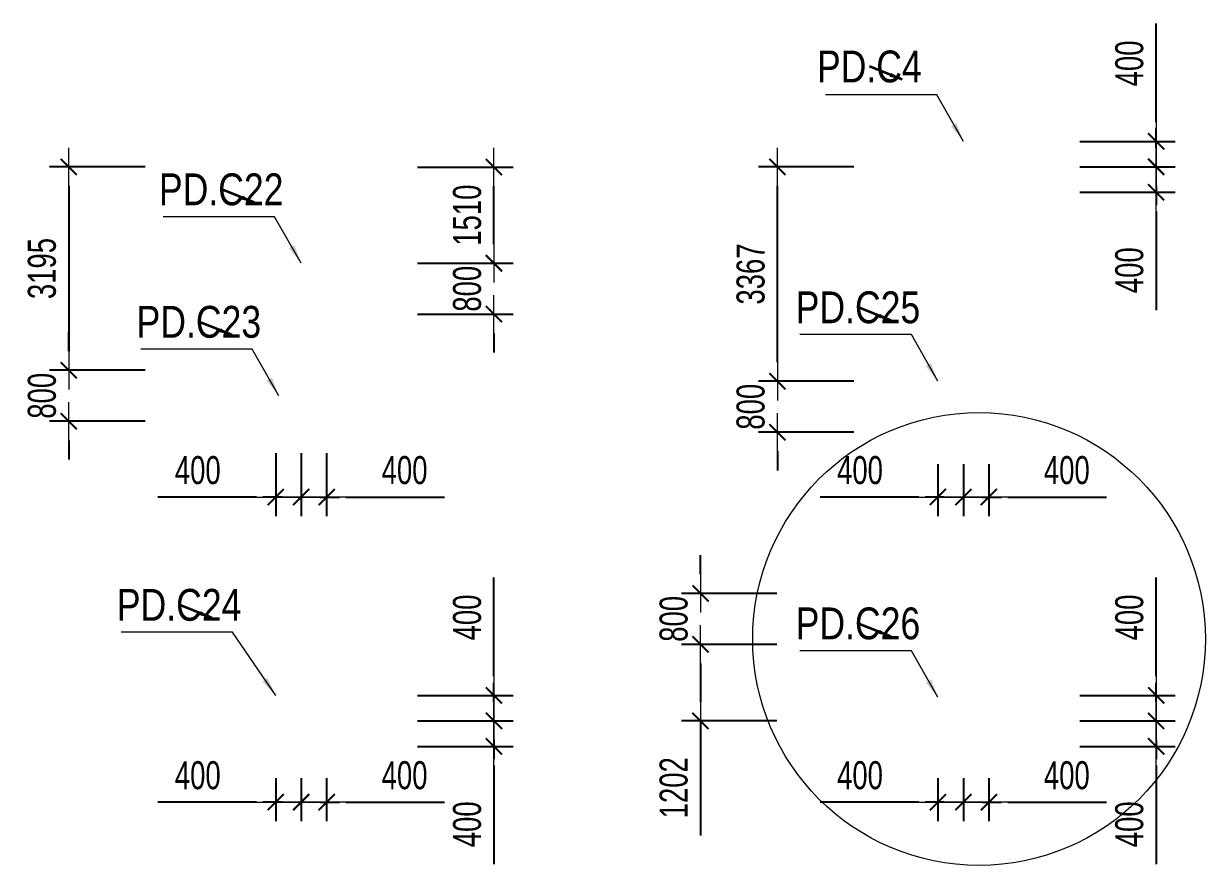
# Model space of a CAD drawing. Header units: millimetres. Extents: x -259680 to 286077, y 2206 to 90611.
# Drawn here: x 156791 to 175350, y 53731 to 66949 of the extents above; entities that cross this region are included whole.
import ezdxf
from ezdxf.enums import TextEntityAlignment as Align

# ---------------------------------------------------------------- set-up
doc = ezdxf.new("R2010")
doc.units = ezdxf.units.MM
doc.layers.get('Defpoints').update_dxf_attribs({"color": 151, "lineweight": 9})
for name, color, linetype, lineweight in [('$0$C1', 20, 'Continuous', 35), ('$1$NDC_S_ANNO', 7, 'Continuous', 20), ('$1$NDC_S_DIM', 1, 'Continuous', 15), ('NDC_S_DIM', 1, 'Continuous', 15)]:
    doc.layers.add(name, color=color, linetype=linetype, lineweight=lineweight)
doc.styles.add('$1$NDC_DIM', font='', dxfattribs={"width": 0.75})
doc.styles.add('$2$ARIAL', font='arial.ttf', dxfattribs={"width": 0.8})
doc.styles.add('NDC_DIM', font='', dxfattribs={"width": 0.75})
doc.styles.get('$1$NDC_DIM').set_extended_font_data('Dotum')
doc.styles.get('NDC_DIM').set_extended_font_data('Dotum')
doc.dimstyles.new('$0$NDC_dim_150', dxfattribs={"dimscale": 150, "dimtxt": 2.2, "dimasz": 1.5, "dimexe": 1.5, "dimexo": 2.5, "dimgap": 1, "dimtad": 1, "dimdec": 0, "dimzin": 0, "dimdsep": 46, "dimtxsty": '$1$NDC_DIM', "dimblk": '$1$DIMMARK', "dimcen": 0.09, "dimdle": 1.2, "dimclrd": 1, "dimclre": 1, "dimclrt": 3, "dimadec": 0, "dimazin": 0, "dimtfac": 1, "dimtdec": 0, "dimtix": 1, "dimtofl": 0, "dimtmove": 0, "dimatfit": 3, "dimfxl": 0, "dimtolj": 1, "dimtzin": 0, "dimarcsym": 0})
doc.dimstyles.new('$1$NDC_dim_iso', dxfattribs={"dimtxt": 2.2, "dimasz": 1, "dimexe": 1.5, "dimexo": 2.5, "dimgap": 1, "dimtad": 1, "dimdec": 0, "dimzin": 0, "dimdsep": 46, "dimtxsty": '$1$NDC_DIM', "dimblk": '$1$DIMMARK', "dimcen": 0.09, "dimdle": 1.2, "dimclrd": 1, "dimclre": 1, "dimclrt": 3, "dimadec": 0, "dimazin": 0, "dimtfac": 1, "dimtdec": 0, "dimtix": 1, "dimtofl": 0, "dimtmove": 0, "dimatfit": 3, "dimfxl": 0, "dimtolj": 1, "dimtzin": 0, "dimarcsym": 0})
doc.dimstyles.new('NDC_dim_200', dxfattribs={"dimscale": 200, "dimtxt": 2.2, "dimasz": 1.5, "dimexe": 1.5, "dimexo": 2.5, "dimgap": 1, "dimtad": 1, "dimdec": 0, "dimzin": 0, "dimdsep": 46, "dimtxsty": 'NDC_DIM', "dimblk": 'DIMMARK', "dimcen": 0.09, "dimdle": 1.2, "dimclrd": 1, "dimclre": 1, "dimclrt": 3, "dimadec": 0, "dimazin": 0, "dimtfac": 1, "dimtdec": 0, "dimtix": 1, "dimtofl": 0, "dimtmove": 0, "dimatfit": 3, "dimfxl": 0, "dimtolj": 1, "dimtzin": 0, "dimarcsym": 0})

# ---------------------------------------------------------------- blocks, each defined once
blk = doc.blocks.new('$1$DIMMARK')
at = {"layer": '$1$NDC_S_DIM', "color": 1}
blk.add_line((-1.5, 0), (1, 0), dxfattribs=at)
at = {"layer": '$1$NDC_S_DIM', "color": 2, "const_width": 0.1}
blk.add_lwpolyline([(-0.424, -0.424), (0.424, 0.424)], dxfattribs=at)
blk = doc.blocks.new('DIMMARK')
at = {"layer": 'NDC_S_DIM', "color": 1}
blk.add_line((-1.5, 0), (1, 0), dxfattribs=at)
at = {"layer": 'NDC_S_DIM', "color": 2, "const_width": 0.1}
blk.add_lwpolyline([(-0.424, -0.424), (0.424, 0.424)], dxfattribs=at)
blk = doc.blocks.new('*D1911')
at = {"layer": 'Defpoints', "color": 0, "ltscale": 100, "transparency": 16777216}
for p in [(171550, 55600), (171950, 55600), (171950, 54724)]:
    blk.add_point(p, dxfattribs=at)
at = {"layer": 'NDC_S_DIM', "color": 1, "lineweight": -2, "ltscale": 100, "transparency": 16777216}
for p, q in [((171550, 55100), (171550, 54424)), ((171950, 55100), (171950, 54424)), ((171250, 54724), (170950, 54724)), ((172250, 54724), (173799, 54724))]:
    blk.add_line(p, q, dxfattribs=at)
at = {"layer": 'NDC_S_DIM', "color": 1, "lineweight": -2, "ltscale": 100, "transparency": 16777216, "xscale": 300, "yscale": 300, "zscale": 300}
blk.add_blockref('DIMMARK', (171550, 54724), dxfattribs=at)
at = {"layer": 'NDC_S_DIM', "color": 1, "lineweight": -2, "ltscale": 100, "transparency": 16777216, "xscale": 300, "yscale": 300, "zscale": 300, "rotation": 180}
blk.add_blockref('DIMMARK', (171950, 54724), dxfattribs=at)
at = {"layer": 'NDC_S_DIM', "color": 3, "ltscale": 100, "transparency": 16777216, "insert": (173174, 55144), "char_height": 440, "attachment_point": 5, "style": 'NDC_DIM'}
blk.add_mtext('\\A1;400', dxfattribs=at)
blk = doc.blocks.new('*D1912')
at = {"layer": 'Defpoints', "color": 0, "ltscale": 100, "transparency": 16777216}
for p in [(171150, 55600), (171550, 55600), (171550, 54724)]:
    blk.add_point(p, dxfattribs=at)
at = {"layer": 'NDC_S_DIM', "color": 1, "lineweight": -2, "ltscale": 100, "transparency": 16777216}
for p, q in [((171150, 55100), (171150, 54424)), ((171550, 55100), (171550, 54424)), ((170850, 54724), (169301, 54724)), ((171850, 54724), (172150, 54724))]:
    blk.add_line(p, q, dxfattribs=at)
at = {"layer": 'NDC_S_DIM', "color": 1, "lineweight": -2, "ltscale": 100, "transparency": 16777216, "xscale": 300, "yscale": 300, "zscale": 300}
blk.add_blockref('DIMMARK', (171150, 54724), dxfattribs=at)
at = {"layer": 'NDC_S_DIM', "color": 1, "lineweight": -2, "ltscale": 100, "transparency": 16777216, "xscale": 300, "yscale": 300, "zscale": 300, "rotation": 180}
blk.add_blockref('DIMMARK', (171550, 54724), dxfattribs=at)
at = {"layer": 'NDC_S_DIM', "color": 3, "ltscale": 100, "transparency": 16777216, "insert": (169926, 55144), "char_height": 440, "attachment_point": 5, "style": 'NDC_DIM'}
blk.add_mtext('\\A1;400', dxfattribs=at)
blk = doc.blocks.new('*D1913')
at = {"layer": 'Defpoints', "color": 0, "ltscale": 100, "transparency": 16777216}
for p in [(171950, 56400), (174577, 56400), (171950, 56000)]:
    blk.add_point(p, dxfattribs=at)
at = {"layer": 'NDC_S_DIM', "color": 1, "lineweight": -2, "ltscale": 100, "transparency": 16777216}
for p, q in [((174577, 56700), (174577, 58249)), ((173377, 56400), (174877, 56400)), ((173377, 56000), (174877, 56000)), ((174577, 55700), (174577, 55400))]:
    blk.add_line(p, q, dxfattribs=at)
at = {"layer": 'NDC_S_DIM', "color": 1, "lineweight": -2, "ltscale": 100, "transparency": 16777216, "xscale": 300, "yscale": 300, "zscale": 300}
for p, rotation in [((174577, 56400), 270), ((174577, 56000), 90)]:
    blk.add_blockref('DIMMARK', p, dxfattribs=dict(at, rotation=rotation))
at = {"layer": 'NDC_S_DIM', "color": 3, "ltscale": 100, "transparency": 16777216, "insert": (174157, 57624), "char_height": 440, "attachment_point": 5, "rotation": 90, "style": 'NDC_DIM'}
blk.add_mtext('\\A1;400', dxfattribs=at)
blk = doc.blocks.new('*D1914')
at = {"layer": 'Defpoints', "color": 0, "ltscale": 100, "transparency": 16777216}
for p in [(171950, 56000), (174577, 56000), (171950, 55600)]:
    blk.add_point(p, dxfattribs=at)
at = {"layer": 'NDC_S_DIM', "color": 1, "lineweight": -2, "ltscale": 100, "transparency": 16777216}
for p, q in [((174577, 56300), (174577, 56600)), ((173377, 56000), (174877, 56000)), ((173377, 55600), (174877, 55600)), ((174577, 55300), (174577, 53751))]:
    blk.add_line(p, q, dxfattribs=at)
at = {"layer": 'NDC_S_DIM', "color": 1, "lineweight": -2, "ltscale": 100, "transparency": 16777216, "xscale": 300, "yscale": 300, "zscale": 300}
for p, rotation in [((174577, 56000), 270), ((174577, 55600), 90)]:
    blk.add_blockref('DIMMARK', p, dxfattribs=dict(at, rotation=rotation))
at = {"layer": 'NDC_S_DIM', "color": 3, "ltscale": 100, "transparency": 16777216, "insert": (174157, 54376), "char_height": 440, "attachment_point": 5, "rotation": 90, "style": 'NDC_DIM'}
blk.add_mtext('\\A1;400', dxfattribs=at)
blk = doc.blocks.new('*D1915')
at = {"layer": 'Defpoints', "color": 0, "ltscale": 100, "transparency": 16777216}
for p in [(161150, 55600), (161550, 55600), (161550, 54724)]:
    blk.add_point(p, dxfattribs=at)
at = {"layer": 'NDC_S_DIM', "color": 1, "lineweight": -2, "ltscale": 100, "transparency": 16777216}
for p, q in [((161150, 55100), (161150, 54424)), ((161550, 55100), (161550, 54424)), ((160850, 54724), (160550, 54724)), ((161850, 54724), (163399, 54724))]:
    blk.add_line(p, q, dxfattribs=at)
at = {"layer": 'NDC_S_DIM', "color": 1, "lineweight": -2, "ltscale": 100, "transparency": 16777216, "xscale": 300, "yscale": 300, "zscale": 300}
blk.add_blockref('DIMMARK', (161150, 54724), dxfattribs=at)
at = {"layer": 'NDC_S_DIM', "color": 1, "lineweight": -2, "ltscale": 100, "transparency": 16777216, "xscale": 300, "yscale": 300, "zscale": 300, "rotation": 180}
blk.add_blockref('DIMMARK', (161550, 54724), dxfattribs=at)
at = {"layer": 'NDC_S_DIM', "color": 3, "ltscale": 100, "transparency": 16777216, "insert": (162774, 55144), "char_height": 440, "attachment_point": 5, "style": 'NDC_DIM'}
blk.add_mtext('\\A1;400', dxfattribs=at)
blk = doc.blocks.new('*D1916')
at = {"layer": 'Defpoints', "color": 0, "ltscale": 100, "transparency": 16777216}
for p in [(160750, 55600), (161150, 55600), (161150, 54724)]:
    blk.add_point(p, dxfattribs=at)
at = {"layer": 'NDC_S_DIM', "color": 1, "lineweight": -2, "ltscale": 100, "transparency": 16777216}
for p, q in [((160750, 55100), (160750, 54424)), ((161150, 55100), (161150, 54424)), ((160450, 54724), (158901, 54724)), ((161450, 54724), (161750, 54724))]:
    blk.add_line(p, q, dxfattribs=at)
at = {"layer": 'NDC_S_DIM', "color": 1, "lineweight": -2, "ltscale": 100, "transparency": 16777216, "xscale": 300, "yscale": 300, "zscale": 300}
blk.add_blockref('DIMMARK', (160750, 54724), dxfattribs=at)
at = {"layer": 'NDC_S_DIM', "color": 1, "lineweight": -2, "ltscale": 100, "transparency": 16777216, "xscale": 300, "yscale": 300, "zscale": 300, "rotation": 180}
blk.add_blockref('DIMMARK', (161150, 54724), dxfattribs=at)
at = {"layer": 'NDC_S_DIM', "color": 3, "ltscale": 100, "transparency": 16777216, "insert": (159526, 55144), "char_height": 440, "attachment_point": 5, "style": 'NDC_DIM'}
blk.add_mtext('\\A1;400', dxfattribs=at)
blk = doc.blocks.new('*D1917')
at = {"layer": 'Defpoints', "color": 0, "ltscale": 100, "transparency": 16777216}
for p in [(161550, 56400), (164177, 56400), (161550, 56000)]:
    blk.add_point(p, dxfattribs=at)
at = {"layer": 'NDC_S_DIM', "color": 1, "lineweight": -2, "ltscale": 100, "transparency": 16777216}
for p, q in [((164177, 56700), (164177, 58249)), ((162977, 56400), (164477, 56400)), ((162977, 56000), (164477, 56000)), ((164177, 55700), (164177, 55400))]:
    blk.add_line(p, q, dxfattribs=at)
at = {"layer": 'NDC_S_DIM', "color": 1, "lineweight": -2, "ltscale": 100, "transparency": 16777216, "xscale": 300, "yscale": 300, "zscale": 300}
for p, rotation in [((164177, 56400), 270), ((164177, 56000), 90)]:
    blk.add_blockref('DIMMARK', p, dxfattribs=dict(at, rotation=rotation))
at = {"layer": 'NDC_S_DIM', "color": 3, "ltscale": 100, "transparency": 16777216, "insert": (163757, 57624), "char_height": 440, "attachment_point": 5, "rotation": 90, "style": 'NDC_DIM'}
blk.add_mtext('\\A1;400', dxfattribs=at)
blk = doc.blocks.new('*D1918')
at = {"layer": 'Defpoints', "color": 0, "ltscale": 100, "transparency": 16777216}
for p in [(161550, 56000), (164177, 56000), (161550, 55600)]:
    blk.add_point(p, dxfattribs=at)
at = {"layer": 'NDC_S_DIM', "color": 1, "lineweight": -2, "ltscale": 100, "transparency": 16777216}
for p, q in [((164177, 56300), (164177, 56600)), ((162977, 56000), (164477, 56000)), ((162977, 55600), (164477, 55600)), ((164177, 55300), (164177, 53751))]:
    blk.add_line(p, q, dxfattribs=at)
at = {"layer": 'NDC_S_DIM', "color": 1, "lineweight": -2, "ltscale": 100, "transparency": 16777216, "xscale": 300, "yscale": 300, "zscale": 300}
for p, rotation in [((164177, 56000), 270), ((164177, 55600), 90)]:
    blk.add_blockref('DIMMARK', p, dxfattribs=dict(at, rotation=rotation))
at = {"layer": 'NDC_S_DIM', "color": 3, "ltscale": 100, "transparency": 16777216, "insert": (163757, 54376), "char_height": 440, "attachment_point": 5, "rotation": 90, "style": 'NDC_DIM'}
blk.add_mtext('\\A1;400', dxfattribs=at)
blk = doc.blocks.new('*D1584')
at = {"layer": 'Defpoints', "color": 0, "ltscale": 100, "transparency": 16777216}
for p in [(161150, 60705), (161550, 60705), (161550, 59515)]:
    blk.add_point(p, dxfattribs=at)
at = {"layer": 'NDC_S_DIM', "color": 1, "lineweight": -2, "ltscale": 100, "transparency": 16777216}
for p, q in [((161150, 60205), (161150, 59215)), ((161550, 60205), (161550, 59215)), ((160850, 59515), (160550, 59515)), ((161850, 59515), (163399, 59515))]:
    blk.add_line(p, q, dxfattribs=at)
at = {"layer": 'NDC_S_DIM', "color": 1, "lineweight": -2, "ltscale": 100, "transparency": 16777216, "xscale": 300, "yscale": 300, "zscale": 300}
blk.add_blockref('DIMMARK', (161150, 59515), dxfattribs=at)
at = {"layer": 'NDC_S_DIM', "color": 1, "lineweight": -2, "ltscale": 100, "transparency": 16777216, "xscale": 300, "yscale": 300, "zscale": 300, "rotation": 180}
blk.add_blockref('DIMMARK', (161550, 59515), dxfattribs=at)
at = {"layer": 'NDC_S_DIM', "color": 3, "ltscale": 100, "transparency": 16777216, "insert": (162774, 59935), "char_height": 440, "attachment_point": 5, "style": 'NDC_DIM'}
blk.add_mtext('\\A1;400', dxfattribs=at)
blk = doc.blocks.new('*D1585')
at = {"layer": 'Defpoints', "color": 0, "ltscale": 100, "transparency": 16777216}
for p in [(160750, 60705), (161150, 60705), (161150, 59515)]:
    blk.add_point(p, dxfattribs=at)
at = {"layer": 'NDC_S_DIM', "color": 1, "lineweight": -2, "ltscale": 100, "transparency": 16777216}
for p, q in [((160750, 60205), (160750, 59215)), ((161150, 60205), (161150, 59215)), ((160450, 59515), (158901, 59515)), ((161450, 59515), (161750, 59515))]:
    blk.add_line(p, q, dxfattribs=at)
at = {"layer": 'NDC_S_DIM', "color": 1, "lineweight": -2, "ltscale": 100, "transparency": 16777216, "xscale": 300, "yscale": 300, "zscale": 300}
blk.add_blockref('DIMMARK', (160750, 59515), dxfattribs=at)
at = {"layer": 'NDC_S_DIM', "color": 1, "lineweight": -2, "ltscale": 100, "transparency": 16777216, "xscale": 300, "yscale": 300, "zscale": 300, "rotation": 180}
blk.add_blockref('DIMMARK', (161150, 59515), dxfattribs=at)
at = {"layer": 'NDC_S_DIM', "color": 3, "ltscale": 100, "transparency": 16777216, "insert": (159526, 59935), "char_height": 440, "attachment_point": 5, "style": 'NDC_DIM'}
blk.add_mtext('\\A1;400', dxfattribs=at)
blk = doc.blocks.new('*D1586')
at = {"layer": 'Defpoints', "color": 0, "ltscale": 100, "transparency": 16777216}
for p in [(161550, 64696), (164177, 64696), (161550, 63186)]:
    blk.add_point(p, dxfattribs=at)
at = {"layer": 'NDC_S_DIM', "color": 1, "lineweight": -2, "ltscale": 100, "transparency": 16777216}
for p, q in [((162977, 64696), (164477, 64696)), ((164177, 63486), (164177, 64396)), ((162977, 63186), (164477, 63186))]:
    blk.add_line(p, q, dxfattribs=at)
at = {"layer": 'NDC_S_DIM', "color": 1, "lineweight": -2, "ltscale": 100, "transparency": 16777216, "xscale": 300, "yscale": 300, "zscale": 300}
for p, rotation in [((164177, 64696), 90), ((164177, 63186), 270)]:
    blk.add_blockref('DIMMARK', p, dxfattribs=dict(at, rotation=rotation))
at = {"layer": 'NDC_S_DIM', "color": 3, "ltscale": 100, "transparency": 16777216, "insert": (163757, 63941), "char_height": 440, "attachment_point": 5, "rotation": 90, "style": 'NDC_DIM'}
blk.add_mtext('\\A1;1510', dxfattribs=at)
blk = doc.blocks.new('*D1587')
at = {"layer": 'Defpoints', "color": 0, "ltscale": 100, "transparency": 16777216}
for p in [(161550, 63186), (164177, 63186), (161550, 62386)]:
    blk.add_point(p, dxfattribs=at)
at = {"layer": 'NDC_S_DIM', "color": 1, "lineweight": -2, "ltscale": 100, "transparency": 16777216}
for p, q in [((164177, 63486), (164177, 63786)), ((162977, 63186), (164477, 63186)), ((162977, 62386), (164477, 62386)), ((164177, 62086), (164177, 61786))]:
    blk.add_line(p, q, dxfattribs=at)
at = {"layer": 'NDC_S_DIM', "color": 1, "lineweight": -2, "ltscale": 100, "transparency": 16777216, "xscale": 300, "yscale": 300, "zscale": 300}
for p, rotation in [((164177, 63186), 270), ((164177, 62386), 90)]:
    blk.add_blockref('DIMMARK', p, dxfattribs=dict(at, rotation=rotation))
at = {"layer": 'NDC_S_DIM', "color": 3, "ltscale": 100, "transparency": 16777216, "insert": (163757, 62786), "char_height": 440, "attachment_point": 5, "rotation": 90, "style": 'NDC_DIM'}
blk.add_mtext('\\A1;800', dxfattribs=at)
blk = doc.blocks.new('*D1588')
at = {"layer": 'Defpoints', "color": 0, "ltscale": 100, "transparency": 16777216}
for p in [(171950, 65100), (174577, 65100), (171950, 64700)]:
    blk.add_point(p, dxfattribs=at)
at = {"layer": 'NDC_S_DIM', "color": 1, "lineweight": -2, "ltscale": 100, "transparency": 16777216}
for p, q in [((174577, 65400), (174577, 66949)), ((173377, 65100), (174877, 65100)), ((173377, 64700), (174877, 64700)), ((174577, 64400), (174577, 64100))]:
    blk.add_line(p, q, dxfattribs=at)
at = {"layer": 'NDC_S_DIM', "color": 1, "lineweight": -2, "ltscale": 100, "transparency": 16777216, "xscale": 300, "yscale": 300, "zscale": 300}
for p, rotation in [((174577, 65100), 270), ((174577, 64700), 90)]:
    blk.add_blockref('DIMMARK', p, dxfattribs=dict(at, rotation=rotation))
at = {"layer": 'NDC_S_DIM', "color": 3, "ltscale": 100, "transparency": 16777216, "insert": (174157, 66324), "char_height": 440, "attachment_point": 5, "rotation": 90, "style": 'NDC_DIM'}
blk.add_mtext('\\A1;400', dxfattribs=at)
blk = doc.blocks.new('*D1589')
at = {"layer": 'Defpoints', "color": 0, "ltscale": 100, "transparency": 16777216}
for p in [(171950, 64700), (174577, 64700), (171950, 64300)]:
    blk.add_point(p, dxfattribs=at)
at = {"layer": 'NDC_S_DIM', "color": 1, "lineweight": -2, "ltscale": 100, "transparency": 16777216}
for p, q in [((174577, 65000), (174577, 65300)), ((173377, 64700), (174877, 64700)), ((173377, 64300), (174877, 64300)), ((174577, 64000), (174577, 62451))]:
    blk.add_line(p, q, dxfattribs=at)
at = {"layer": 'NDC_S_DIM', "color": 1, "lineweight": -2, "ltscale": 100, "transparency": 16777216, "xscale": 300, "yscale": 300, "zscale": 300}
for p, rotation in [((174577, 64700), 270), ((174577, 64300), 90)]:
    blk.add_blockref('DIMMARK', p, dxfattribs=dict(at, rotation=rotation))
at = {"layer": 'NDC_S_DIM', "color": 3, "ltscale": 100, "transparency": 16777216, "insert": (174157, 63076), "char_height": 440, "attachment_point": 5, "rotation": 90, "style": 'NDC_DIM'}
blk.add_mtext('\\A1;400', dxfattribs=at)
blk = doc.blocks.new('*D1590')
at = {"layer": 'Defpoints', "color": 0, "ltscale": 100, "transparency": 16777216}
for p in [(160750, 64700), (157500, 61505), (160750, 61505)]:
    blk.add_point(p, dxfattribs=at)
at = {"layer": 'NDC_S_DIM', "color": 1, "lineweight": -2, "ltscale": 100, "transparency": 16777216}
for p, q in [((158700, 64700), (157200, 64700)), ((157500, 64400), (157500, 61805)), ((158700, 61505), (157200, 61505))]:
    blk.add_line(p, q, dxfattribs=at)
at = {"layer": 'NDC_S_DIM', "color": 1, "lineweight": -2, "ltscale": 100, "transparency": 16777216, "xscale": 300, "yscale": 300, "zscale": 300}
for p, rotation in [((157500, 64700), 90), ((157500, 61505), 270)]:
    blk.add_blockref('DIMMARK', p, dxfattribs=dict(at, rotation=rotation))
at = {"layer": 'NDC_S_DIM', "color": 3, "ltscale": 100, "transparency": 16777216, "insert": (157080, 63103), "char_height": 440, "attachment_point": 5, "rotation": 90, "style": 'NDC_DIM'}
blk.add_mtext('\\A1;3195', dxfattribs=at)
blk = doc.blocks.new('*D1591')
at = {"layer": 'Defpoints', "color": 0, "ltscale": 100, "transparency": 16777216}
for p in [(160750, 61505), (157500, 60705), (160750, 60705)]:
    blk.add_point(p, dxfattribs=at)
at = {"layer": 'NDC_S_DIM', "color": 1, "lineweight": -2, "ltscale": 100, "transparency": 16777216}
for p, q in [((157500, 61805), (157500, 62105)), ((158700, 61505), (157200, 61505)), ((158700, 60705), (157200, 60705)), ((157500, 60405), (157500, 60105))]:
    blk.add_line(p, q, dxfattribs=at)
at = {"layer": 'NDC_S_DIM', "color": 1, "lineweight": -2, "ltscale": 100, "transparency": 16777216, "xscale": 300, "yscale": 300, "zscale": 300}
for p, rotation in [((157500, 61505), 270), ((157500, 60705), 90)]:
    blk.add_blockref('DIMMARK', p, dxfattribs=dict(at, rotation=rotation))
at = {"layer": 'NDC_S_DIM', "color": 3, "ltscale": 100, "transparency": 16777216, "insert": (157080, 61105), "char_height": 440, "attachment_point": 5, "rotation": 90, "style": 'NDC_DIM'}
blk.add_mtext('\\A1;800', dxfattribs=at)
blk = doc.blocks.new('*D1592')
at = {"layer": 'Defpoints', "color": 0, "ltscale": 100, "transparency": 16777216}
for p in [(168630, 64700), (172210, 64700), (171950, 61333)]:
    blk.add_point(p, dxfattribs=at)
at = {"layer": 'NDC_S_DIM', "color": 1, "lineweight": -2, "ltscale": 100, "transparency": 16777216}
for p, q in [((169830, 64700), (168330, 64700)), ((168630, 61633), (168630, 64400)), ((169830, 61333), (168330, 61333))]:
    blk.add_line(p, q, dxfattribs=at)
at = {"layer": 'NDC_S_DIM', "color": 1, "lineweight": -2, "ltscale": 100, "transparency": 16777216, "xscale": 300, "yscale": 300, "zscale": 300}
for p, rotation in [((168630, 64700), 90), ((168630, 61333), 270)]:
    blk.add_blockref('DIMMARK', p, dxfattribs=dict(at, rotation=rotation))
at = {"layer": 'NDC_S_DIM', "color": 3, "ltscale": 100, "transparency": 16777216, "insert": (168210, 63017), "char_height": 440, "attachment_point": 5, "rotation": 90, "style": 'NDC_DIM'}
blk.add_mtext('\\A1;3367', dxfattribs=at)
blk = doc.blocks.new('*D1593')
at = {"layer": 'Defpoints', "color": 0, "ltscale": 100, "transparency": 16777216}
for p in [(171950, 61333), (168630, 60533), (171950, 60533)]:
    blk.add_point(p, dxfattribs=at)
at = {"layer": 'NDC_S_DIM', "color": 1, "lineweight": -2, "ltscale": 100, "transparency": 16777216}
for p, q in [((168630, 61633), (168630, 61933)), ((169830, 61333), (168330, 61333)), ((169830, 60533), (168330, 60533)), ((168630, 60233), (168630, 59933))]:
    blk.add_line(p, q, dxfattribs=at)
at = {"layer": 'NDC_S_DIM', "color": 1, "lineweight": -2, "ltscale": 100, "transparency": 16777216, "xscale": 300, "yscale": 300, "zscale": 300}
for p, rotation in [((168630, 61333), 270), ((168630, 60533), 90)]:
    blk.add_blockref('DIMMARK', p, dxfattribs=dict(at, rotation=rotation))
at = {"layer": 'NDC_S_DIM', "color": 3, "ltscale": 100, "transparency": 16777216, "insert": (168210, 60933), "char_height": 440, "attachment_point": 5, "rotation": 90, "style": 'NDC_DIM'}
blk.add_mtext('\\A1;800', dxfattribs=at)
blk = doc.blocks.new('*D1594')
at = {"layer": 'Defpoints', "color": 0, "ltscale": 100, "transparency": 16777216}
for p in [(171550, 60533), (171950, 60533), (171950, 59515)]:
    blk.add_point(p, dxfattribs=at)
at = {"layer": 'NDC_S_DIM', "color": 1, "lineweight": -2, "ltscale": 100, "transparency": 16777216}
for p, q in [((171550, 60033), (171550, 59215)), ((171950, 60033), (171950, 59215)), ((171250, 59515), (170950, 59515)), ((172250, 59515), (173799, 59515))]:
    blk.add_line(p, q, dxfattribs=at)
at = {"layer": 'NDC_S_DIM', "color": 1, "lineweight": -2, "ltscale": 100, "transparency": 16777216, "xscale": 300, "yscale": 300, "zscale": 300}
blk.add_blockref('DIMMARK', (171550, 59515), dxfattribs=at)
at = {"layer": 'NDC_S_DIM', "color": 1, "lineweight": -2, "ltscale": 100, "transparency": 16777216, "xscale": 300, "yscale": 300, "zscale": 300, "rotation": 180}
blk.add_blockref('DIMMARK', (171950, 59515), dxfattribs=at)
at = {"layer": 'NDC_S_DIM', "color": 3, "ltscale": 100, "transparency": 16777216, "insert": (173174, 59935), "char_height": 440, "attachment_point": 5, "style": 'NDC_DIM'}
blk.add_mtext('\\A1;400', dxfattribs=at)
blk = doc.blocks.new('*D1595')
at = {"layer": 'Defpoints', "color": 0, "ltscale": 100, "transparency": 16777216}
for p in [(171150, 60533), (171550, 60533), (171550, 59515)]:
    blk.add_point(p, dxfattribs=at)
at = {"layer": 'NDC_S_DIM', "color": 1, "lineweight": -2, "ltscale": 100, "transparency": 16777216}
for p, q in [((171150, 60033), (171150, 59215)), ((171550, 60033), (171550, 59215)), ((170850, 59515), (169301, 59515)), ((171850, 59515), (172150, 59515))]:
    blk.add_line(p, q, dxfattribs=at)
at = {"layer": 'NDC_S_DIM', "color": 1, "lineweight": -2, "ltscale": 100, "transparency": 16777216, "xscale": 300, "yscale": 300, "zscale": 300}
blk.add_blockref('DIMMARK', (171150, 59515), dxfattribs=at)
at = {"layer": 'NDC_S_DIM', "color": 1, "lineweight": -2, "ltscale": 100, "transparency": 16777216, "xscale": 300, "yscale": 300, "zscale": 300, "rotation": 180}
blk.add_blockref('DIMMARK', (171550, 59515), dxfattribs=at)
at = {"layer": 'NDC_S_DIM', "color": 3, "ltscale": 100, "transparency": 16777216, "insert": (169926, 59935), "char_height": 440, "attachment_point": 5, "style": 'NDC_DIM'}
blk.add_mtext('\\A1;400', dxfattribs=at)
blk = doc.blocks.new('*D2134')
at = {"layer": 'Defpoints', "color": 0, "ltscale": 100, "transparency": 16777216}
for p in [(167421, 57202), (170283, 57202), (170283, 56000)]:
    blk.add_point(p, dxfattribs=at)
at = {"layer": 'NDC_S_DIM', "color": 1, "lineweight": -2, "ltscale": 100, "transparency": 16777216}
for p, q in [((168621, 57202), (167121, 57202)), ((167421, 56902), (167421, 56300)), ((168621, 56000), (167121, 56000)), ((167421, 56000), (167421, 54200))]:
    blk.add_line(p, q, dxfattribs=at)
at = {"layer": 'NDC_S_DIM', "color": 1, "lineweight": -2, "ltscale": 100, "transparency": 16777216, "xscale": 300, "yscale": 300, "zscale": 300}
for p, rotation in [((167421, 57202), 90), ((167421, 56000), 270)]:
    blk.add_blockref('DIMMARK', p, dxfattribs=dict(at, rotation=rotation))
at = {"layer": 'NDC_S_DIM', "color": 3, "ltscale": 100, "transparency": 16777216, "insert": (167001, 54950), "char_height": 440, "attachment_point": 5, "rotation": 90, "style": 'NDC_DIM'}
blk.add_mtext('\\A1;1202', dxfattribs=at)
blk = doc.blocks.new('*D2135')
at = {"layer": 'Defpoints', "color": 0, "ltscale": 100, "transparency": 16777216}
for p in [(167421, 58002), (170283, 58002), (170283, 57202)]:
    blk.add_point(p, dxfattribs=at)
at = {"layer": 'NDC_S_DIM', "color": 1, "lineweight": -2, "ltscale": 100, "transparency": 16777216}
for p, q in [((167421, 58302), (167421, 58602)), ((168621, 58002), (167121, 58002)), ((168621, 57202), (167121, 57202)), ((167421, 56902), (167421, 56602))]:
    blk.add_line(p, q, dxfattribs=at)
at = {"layer": 'NDC_S_DIM', "color": 1, "lineweight": -2, "ltscale": 100, "transparency": 16777216, "xscale": 300, "yscale": 300, "zscale": 300}
for p, rotation in [((167421, 58002), 270), ((167421, 57202), 90)]:
    blk.add_blockref('DIMMARK', p, dxfattribs=dict(at, rotation=rotation))
at = {"layer": 'NDC_S_DIM', "color": 3, "ltscale": 100, "transparency": 16777216, "insert": (167001, 57602), "char_height": 440, "attachment_point": 5, "rotation": 90, "style": 'NDC_DIM'}
blk.add_mtext('\\A1;800', dxfattribs=at)
blk = doc.blocks.new('*U212')
at = {"layer": '$1$NDC_S_ANNO', "ltscale": 0.8, "style": '$2$ARIAL', "width": 0.8}
blk.add_attdef('TEN', text='', height=2.5, dxfattribs=at).set_placement((-2.578, 1.026), align=Align.MIDDLE_CENTER)
at = {"layer": '$1$NDC_S_ANNO', "ltscale": 0.8, "style": '$2$ARIAL', "width": 0.8, "flags": 1}
blk.add_attdef('CHU_THICH', text='', height=2.5, dxfattribs=at).set_placement((0, 0), align=Align.MIDDLE_CENTER)
at = {"layer": 'Defpoints'}
blk.add_leader([(0, 0), (-2.578, 1.026)], dimstyle='$1$NDC_dim_iso', override={"dimgap": 0.625, "dimtad": 0}, dxfattribs=at)
blk = doc.blocks.new('$0$co t check')
at = {"layer": '$0$C1', "xscale": 200, "yscale": 200, "zscale": 200}
for p, values in [((168548, 66071), {'TEN': 'PD.C4'}), ((158369, 64142), {'TEN': 'PD.C22'}), ((168369, 62289), {'TEN': 'PD.C25'}), ((158018, 62061), {'TEN': 'PD.C23'}), ((157708, 57617), {'TEN': 'PD.C24'}), ((168369, 57326), {'TEN': 'PD.C26'})]:
    blk.add_blockref('*U212', p, dxfattribs=at).add_auto_attribs(values)
at = {"layer": '$0$C1'}
for points in [[(169509, 65100), (169092, 65832), (167343, 65832)], [(159109, 63186), (158692, 63917), (156943, 63917)], [(169109, 61333), (168692, 62065), (166943, 62065)], [(158758, 61105), (158341, 61837), (156592, 61837)], [(158709, 56400), (158031, 57393), (156281, 57393)], [(169109, 56370), (168692, 57102), (166943, 57102)]]:
    blk.add_leader(points, dimstyle='$0$NDC_dim_150', override={"dimasz": 2, "dimgap": 1, "dimtad": 0}, dxfattribs=at)

msp = doc.modelspace()

# ---------------------------------------------------------------- linework, layer by layer
at = {"layer": 'NDC_S_DIM', "ltscale": 100}
msp.add_circle((171795.4, 57285.7), 3554.4, dxfattribs=at)

# ---------------------------------------------------------------- block references
at = {"layer": '$1$NDC_S_DIM'}
msp.add_blockref('$0$co t check', (2040.6, 0), dxfattribs=at)

# ---------------------------------------------------------------- dimensions: what is measured, and where the dimension line sits
at = {"layer": 'NDC_S_DIM', "ltscale": 100}
for base, p1, p2, picture, middle in [((174576.7, 65100), (171950, 64700), (171950, 65100), '*D1588', (174576.7, 66324.3)), ((174576.7, 64700), (171950, 64300), (171950, 64700), '*D1589', (174576.7, 63075.7)), ((164176.7, 64696), (161550, 63185.7), (161550, 64696), '*D1586', (164176.7, 63940.8)), ((164176.7, 63185.7), (161550, 62385.7), (161550, 63185.7), '*D1587', (164176.7, 62785.7)), ((164176.7, 56400), (161550, 56000), (161550, 56400), '*D1917', (164176.7, 57624.3)), ((174576.7, 56400), (171950, 56000), (171950, 56400), '*D1913', (174576.7, 57624.3)), ((167420.6, 57201.6), (170283.2, 56000), (170283.2, 57201.6), '*D2134', (167420.6, 54950)), ((164176.7, 56000), (161550, 55600), (161550, 56000), '*D1918', (164176.7, 54375.7)), ((174576.7, 56000), (171950, 55600), (171950, 56000), '*D1914', (174576.7, 54375.7))]:
    dim = msp.add_linear_dim(base=base, p1=p1, p2=p2, angle=90, dimstyle='NDC_dim_200', dxfattribs=at)
    dim.commit()
    dim.dimension.update_dxf_attribs({"geometry": picture, "text_midpoint": middle, "dimtype": 160})
for base, p1, p2, picture, middle in [((157500, 61505.1), (160750.3, 64700), (160750.3, 61505.1), '*D1590', (157080, 63102.5)), ((168630, 64700), (171950, 61333.2), (172210, 64700), '*D1592', (168210, 63016.6)), ((157500, 60705.1), (160750.3, 61505.1), (160750.3, 60705.1), '*D1591', (157080, 61105.1)), ((168630, 60533.2), (171950, 61333.2), (171950, 60533.2), '*D1593', (168210, 60933.2)), ((167420.6, 58001.6), (170283.2, 57201.6), (170283.2, 58001.6), '*D2135', (167000.6, 57601.6))]:
    dim = msp.add_linear_dim(base=base, p1=p1, p2=p2, angle=90, dimstyle='NDC_dim_200', dxfattribs=at)
    dim.commit()
    dim.dimension.update_dxf_attribs({"geometry": picture, "text_midpoint": middle})
for base, p1, p2, picture, middle in [((161150, 59514.6), (160750, 60705.1), (161150, 60705.1), '*D1585', (159525.7, 59514.6)), ((161550, 59514.6), (161150, 60705.1), (161550, 60705.1), '*D1584', (162774.3, 59514.6)), ((171550, 59514.6), (171150, 60533.2), (171550, 60533.2), '*D1595', (169925.7, 59514.6)), ((171950, 59514.6), (171550, 60533.2), (171950, 60533.2), '*D1594', (173174.3, 59514.6)), ((161150, 54724.4), (160750, 55600), (161150, 55600), '*D1916', (159525.7, 54724.4)), ((161550, 54724.4), (161150, 55600), (161550, 55600), '*D1915', (162774.3, 54724.4)), ((171550, 54724.4), (171150, 55600), (171550, 55600), '*D1912', (169925.7, 54724.4)), ((171950, 54724.4), (171550, 55600), (171950, 55600), '*D1911', (173174.3, 54724.4))]:
    dim = msp.add_linear_dim(base=base, p1=p1, p2=p2, dimstyle='NDC_dim_200', dxfattribs=at)
    dim.commit()
    dim.dimension.update_dxf_attribs({"geometry": picture, "text_midpoint": middle, "dimtype": 160})

doc.saveas('drawing.dxf')
